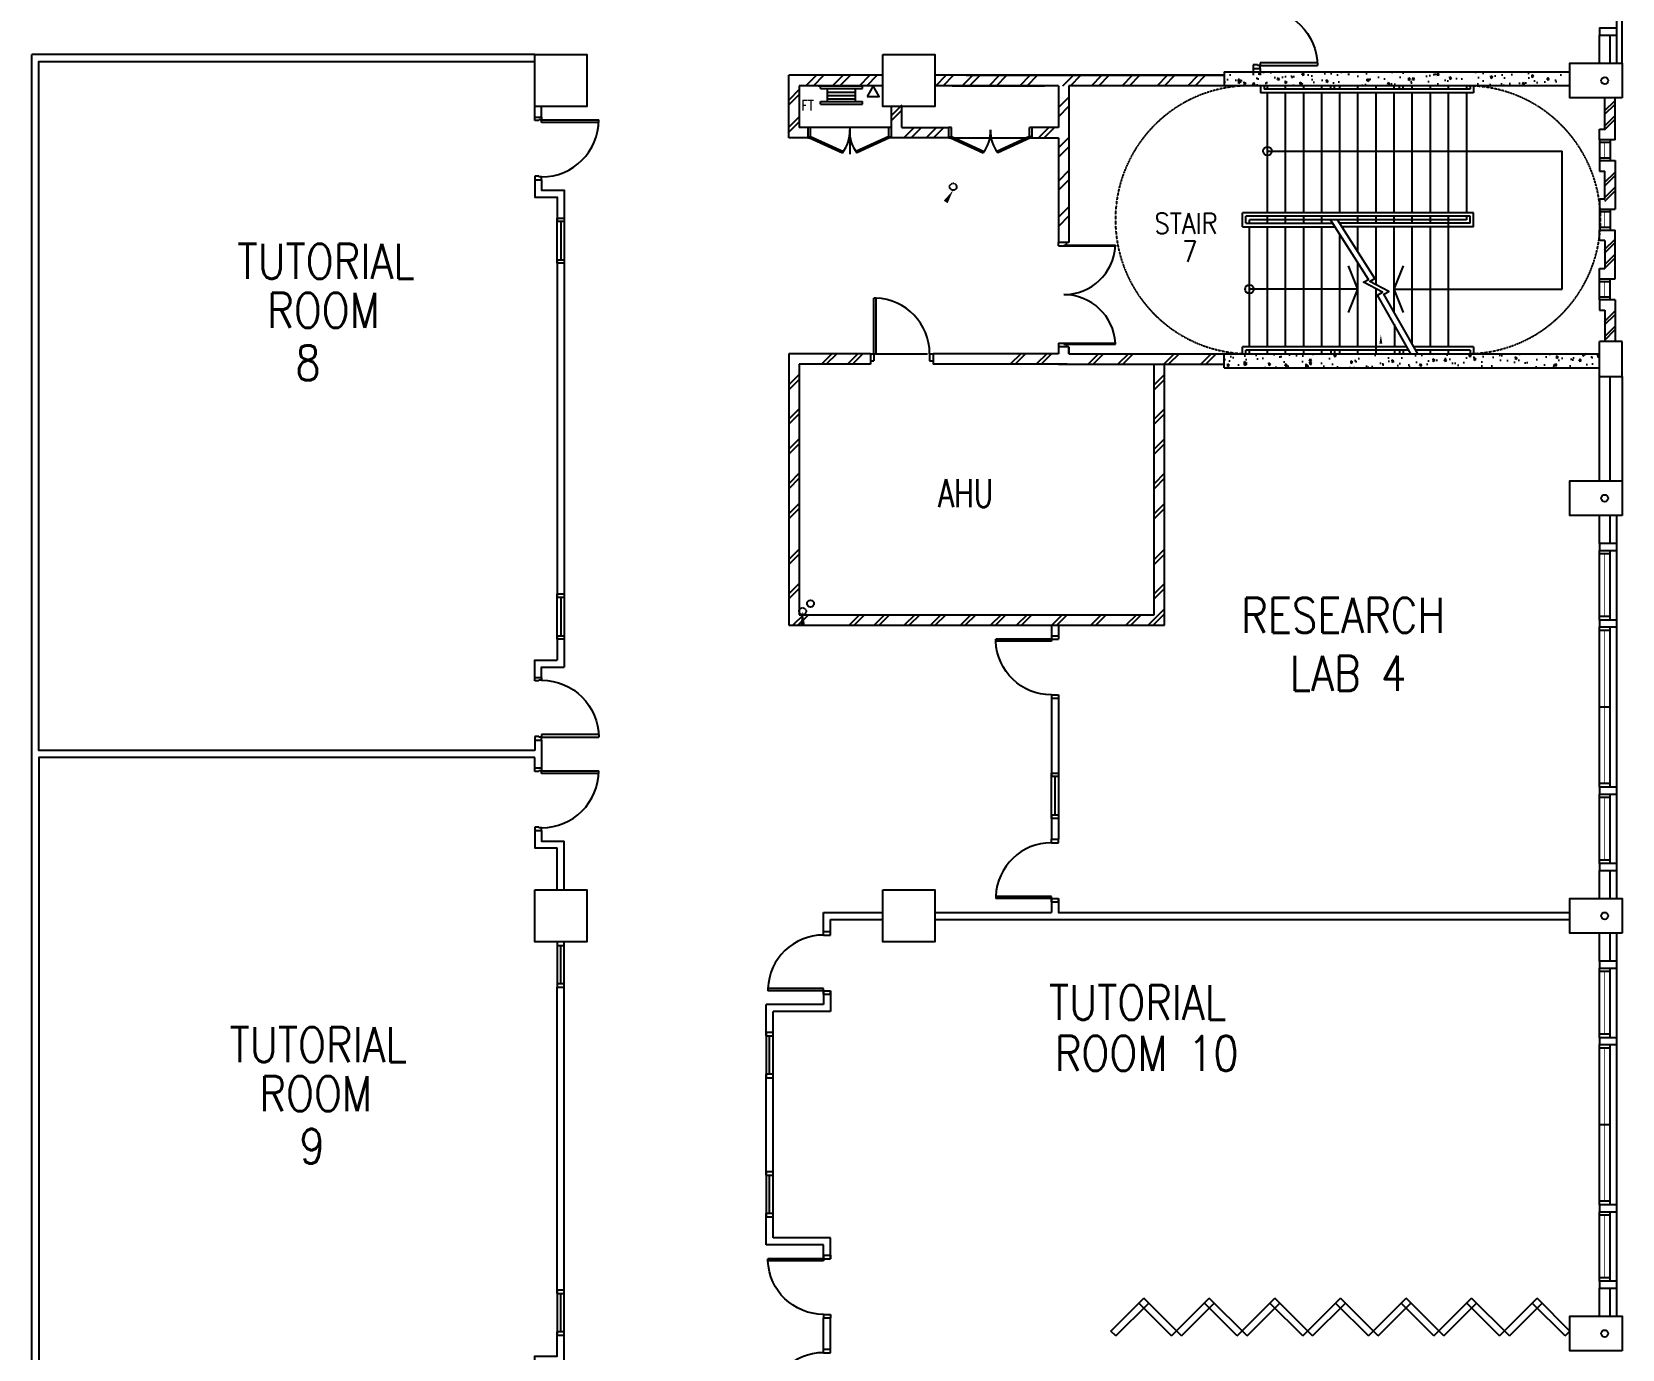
# Model space of a CAD drawing. Extents: x 1845062 to 1967303, y -845223 to -764674.
# Drawn here: x 1908315 to 1931165, y -832649 to -813724 of the extents above; entities that cross this region are included whole.
import ezdxf
from ezdxf.enums import TextEntityAlignment as Align

# ---------------------------------------------------------------- set-up
doc = ezdxf.new("R2010")
doc.units = 0
doc.header["$LTSCALE"] = 12
doc.header["$MEASUREMENT"] = 0
for name, pattern in [('DASHDOT', [1, 0.5, -0.25, 0, -0.25]), ('DIVIDE', [1.25, 0.5, -0.25, 0, -0.25, 0, -0.25]), ('HIDDEN', [0.375, 0.25, -0.125])]:
    doc.linetypes.add(name, pattern=pattern)
doc.layers.get('0').update_dxf_attribs({"linetype": 'CONTINUOUS'})
for name, color, linetype in [('-HR', 4, 'CONTINUOUS'), ('COL', 3, 'CONTINUOUS'), ('DIM', 7, 'CONTINUOUS'), ('DOOR', 5, 'CONTINUOUS'), ('DR', 7, 'CONTINUOUS'), ('H', 1, 'CONTINUOUS'), ('hatch', 7, 'CONTINUOUS'), ('LINE', 7, 'CONTINUOUS'), ('partition', 7, 'CONTINUOUS'), ('PIPE', 5, 'DIVIDE'), ('PL', 5, 'CONTINUOUS'), ('RWDP', 145, 'CONTINUOUS'), ('stair', 7, 'CONTINUOUS'), ('T50', 4, 'CONTINUOUS'), ('WALL', 2, 'CONTINUOUS'), ('wall.2', 1, 'HIDDEN'), ('WIN', 5, 'CONTINUOUS'), ('WP', 50, 'DIVIDE')]:
    doc.layers.add(name, color=color, linetype=linetype)
doc.styles.add('ROMANS', font='romans')
pattern_1 = [(95, (-138732.25, 1160.54), (275.776, 231.40354), [37.5, -412.5]), (40, (-138732.25, 1160.54), (-314.996084, 216.884075), [30, -330]), (145.4514, (-138709.27, 1179.82), (-39.219734, 448.28764), [31.870095, -350.571056]), (91.1842, (-138802.96, 1231.25), (435.8465, 318.80688), [56.25, -618.75]), (141.6356, (-138766.64, 1257.8), (-13.94951, 674.85584), [47.80514, -525.8565]), (36.1842, (-138802.96, 1231.25), (-13.95003, 674.85583), [45, -495]), (66, (-138749.93, 1248.92), (353.385786, 68.69124), [37.5, -412.5]), (11, (-138749.93, 1248.92), (-170.354297, 342.40422), [30, -330]), (116.4514, (-138720.48, 1254.65), (183.03181, 411.09531), [31.870095, -350.571056]), (82.5, (-138732.25, 1160.54), (-113.396593, 121.994909), [0, -326, 0, -335, 0, -331.25]), (52.5, (-138732.25, 1160.54), (-46.436471, 232.454725), [0, -191, 0, -318.5, 0, -126.25]), (12.5, (-138811.09, 1081.69), (196.709084, 180.760381), [0, -125, 0, -390, 0, -517.5]), (2.5, (-138846.45, 1046.34), (170.794992, 241.579903), [0, -162.5, 0, -259, 0, -367.5])]

# ---------------------------------------------------------------- blocks, each defined once
blk = doc.blocks.new('FG')
at = {"layer": 'LINE', "linetype": 'Continuous'}
for points in [[(0, 0), (50, 0), (50, 100), (0, 100)], [(600, 0), (650, 0), (650, 100), (600, 100)]]:
    blk.add_lwpolyline(points, close=True, dxfattribs=at)
at = {"layer": 'LINE', "color": 5, "linetype": 'Continuous'}
for points in [[(600, 100), (50, 100)], [(50, 0), (600, 0)]]:
    blk.add_lwpolyline(points, dxfattribs=at)
at = {"layer": 'LINE', "color": 1, "linetype": 'Continuous'}
blk.add_lwpolyline([(50, 50), (600, 50)], dxfattribs=at)
blk = doc.blocks.new('D900')
at = {"layer": 'DOOR', "color": 7}
for p, q in [((50, 100), (50, 899)), ((80, 899), (50, 899)), ((80, 100), (80, 899)), ((0, 100), (0, 0)), ((0, 100), (50, 100)), ((0, 0), (50, 0)), ((50, 100), (50, 0)), ((50, 100), (80, 100)), ((850, 100), (850, 0)), ((850, 100), (900, 100)), ((850, 0), (900, 0)), ((900, 100), (900, 0))]:
    blk.add_line(p, q, dxfattribs=at)
blk.add_arc((50, 100), 800, 0, 87.8509, dxfattribs=at)
blk = doc.blocks.new('d900-1b1')
at = {"layer": 'DR'}
for p, q in [((40, 100), (40, 920)), ((80, 919), (80, 100)), ((0, 0), (0, 100)), ((0, 100), (40, 100)), ((50, 0), (0, 0)), ((80, 100), (40, 100)), ((40, 100), (40, 60)), ((40, 60), (50, 60)), ((50, 60), (50, 0)), ((860, 60), (850, 60)), ((850, 60), (850, 0)), ((850, 0), (900, 0)), ((860, 100), (860, 60)), ((900, 100), (860, 100)), ((900, 0), (900, 100))]:
    blk.add_line(p, q, dxfattribs=at)
blk.add_arc((40, 100), 820, 0, 90, dxfattribs=at)
blk = doc.blocks.new('D1500-1')
at = {"layer": 'DR'}
for p, q in [((38, 77), (38, 821)), ((38, 821), (50, 820)), ((50, 0), (50, 820)), ((1462, 821), (1450, 820)), ((1450, 0), (1450, 820)), ((1462, 77), (1462, 821)), ((38, 115), (0, 115)), ((50, 0), (0, 0)), ((50, 77), (38, 77)), ((1450, 77), (1462, 77)), ((1462, 115), (1500, 115)), ((1450, 0), (1500, 0))]:
    blk.add_line(p, q, dxfattribs=at)
for centre, start, end in [((5, 77), 0.0238, 86.5289), ((1495, 77), 93.4711, 179.9762)]:
    blk.add_arc(centre, 745, start, end, dxfattribs=at)

msp = doc.modelspace()

# ---------------------------------------------------------------- hatches: boundary and pattern name
at = {"layer": 'hatch', "linetype": 'Continuous'}
h = msp.add_hatch(dxfattribs=at)
h.set_pattern_fill('AR-CONC', color=0, scale=50, angle=45, style=0)
h.set_pattern_definition(pattern_1)
h.paths.add_polyline_path([(1925444.7, -814299.1), (1930414.7, -814299.1), (1930414.7, -814499.1), (1925444.7, -814499.1)])
h = msp.add_hatch(dxfattribs=at)
h.set_pattern_fill('AR-CONC', color=0, scale=50, angle=45, style=0)
h.set_pattern_definition(pattern_1)
h.paths.add_polyline_path([(1925444.7, -818349.1), (1925444.7, -818549.1), (1930839.7, -818549.1), (1930839.7, -818349.1)])

# ---------------------------------------------------------------- linework, layer by layer
at = {"layer": '-HR', "color": 0}
for p, q in [((1919611.4, -814499.1), (1920248.1, -814499.1)), ((1919648.1, -814539.1), (1919648.1, -814499.1)), ((1919648.1, -814539.1), (1920248.1, -814539.1)), ((1919748.1, -814724.5), (1919748.1, -814539.1)), ((1919748.1, -814589.1), (1920148.1, -814589.1)), ((1920148.1, -814724.5), (1920148.1, -814539.1)), ((1920248.1, -814539.1), (1920248.1, -814499.1)), ((1919648.1, -814724.5), (1920248.1, -814724.5)), ((1919648.1, -814764.5), (1919648.1, -814724.5)), ((1919648.1, -814764.5), (1920248.1, -814764.5)), ((1919748.1, -814639.1), (1920148.1, -814639.1)), ((1919748.1, -814689.1), (1920148.1, -814689.1)), ((1920248.1, -814764.5), (1920248.1, -814724.5))]:
    msp.add_line(p, q, dxfattribs=at)
msp.add_lwpolyline([(1920314.6, -814654.7), (1920491, -814654.7), (1920402.8, -814501.9)], close=True, dxfattribs=at)
at = {"color": 0}
for p, q in [((1931089.7, -814174.1), (1931089.7, -808674.1)), ((1931089.7, -826174.1), (1931089.7, -820674.1)), ((1931089.7, -832174.1), (1931089.7, -826674.1))]:
    msp.add_line(p, q, dxfattribs=at)
at = {"color": 0, "linetype": 'Continuous'}
for p, q in [((1922964.7, -826174.1), (1922964.7, -826374.1)), ((1923064.7, -826174.1), (1923064.7, -826374.1)), ((1919689.7, -827499.1), (1919689.7, -827699.1)), ((1919789.7, -827499.1), (1919789.7, -827799.1)), ((1919689.7, -827699.1), (1918864.7, -827699.1)), ((1919789.7, -827799.1), (1918964.7, -827799.1)), ((1919789.7, -827699.1), (1919789.7, -827799.1)), ((1919789.7, -831049.1), (1918964.7, -831049.1)), ((1919789.7, -831149.1), (1919789.7, -831049.1)), ((1919789.7, -831349.1), (1919789.7, -831049.1)), ((1919689.7, -831149.1), (1918864.7, -831149.1)), ((1919689.7, -831349.1), (1919689.7, -831149.1))]:
    msp.add_line(p, q, dxfattribs=at)
at = {"layer": 'COL', "color": 0}
for p, q in [((1925444.7, -814299.1), (1930414.7, -814299.1)), ((1925444.7, -814299.1), (1925444.7, -814499.1)), ((1930414.7, -814499.1), (1925444.7, -814499.1)), ((1930839.7, -818674.1), (1930839.7, -818174.1)), ((1931164.7, -818174.1), (1930839.7, -818174.1)), ((1931164.7, -818674.1), (1931164.7, -818174.1)), ((1925444.7, -818349.1), (1930839.7, -818349.1)), ((1925444.7, -818549.1), (1925444.7, -818349.1)), ((1925444.7, -818549.1), (1930839.7, -818549.1)), ((1930839.7, -818674.1), (1931164.7, -818674.1))]:
    msp.add_line(p, q, dxfattribs=at)
for points in [[(1915539.7, -814049.1), (1916289.7, -814049.1), (1916289.7, -814799.1), (1915539.7, -814799.1)], [(1920539.7, -814049.1), (1921289.7, -814049.1), (1921289.7, -814799.1), (1920539.7, -814799.1)], [(1931164.7, -814674.1), (1930414.7, -814674.1), (1930414.7, -814174.1), (1931164.7, -814174.1)], [(1931164.7, -820674.1), (1930414.7, -820674.1), (1930414.7, -820174.1), (1931164.7, -820174.1)], [(1915539.7, -826049.1), (1916289.7, -826049.1), (1916289.7, -826799.1), (1915539.7, -826799.1)], [(1920539.7, -826049.1), (1921289.7, -826049.1), (1921289.7, -826799.1), (1920539.7, -826799.1)], [(1931164.7, -826674.1), (1930414.7, -826674.1), (1930414.7, -826174.1), (1931164.7, -826174.1)], [(1931164.7, -832674.1), (1930414.7, -832674.1), (1930414.7, -832174.1), (1931164.7, -832174.1)]]:
    msp.add_lwpolyline(points, close=True, dxfattribs=at)
at = {"layer": 'DOOR', "color": 0}
for p, q in [((1919464.7, -815249.1), (1919489.7, -815249.1)), ((1919489.7, -815249.1), (1919489.7, -815224.1)), ((1919489.7, -815224.1), (1919502.7, -815224.1)), ((1919503.5, -815228.3), (1919489.7, -815249.1)), ((1919489.7, -815249.1), (1919960.7, -815462.4)), ((1919502.7, -815224.1), (1919502.7, -815099.1)), ((1919503.5, -815228.3), (1919975.6, -815442.3)), ((1920625.8, -815228.3), (1920153.8, -815442.3)), ((1920639.7, -815249.1), (1920168.7, -815462.4)), ((1920625.8, -815228.3), (1920639.7, -815249.1)), ((1920626.7, -815224.1), (1920626.7, -815099.1)), ((1920664.7, -815099.1), (1920626.7, -815099.1)), ((1920639.7, -815224.1), (1920626.7, -815224.1)), ((1920639.7, -815249.1), (1920639.7, -815224.1)), ((1920664.7, -815249.1), (1920639.7, -815249.1)), ((1921488.6, -815249.1), (1921513.6, -815249.1)), ((1921526.6, -815099.1), (1921490.8, -815099.1)), ((1921513.6, -815249.1), (1921513.6, -815224.1)), ((1921513.6, -815224.1), (1921526.6, -815224.1)), ((1921527.4, -815228.3), (1921513.6, -815249.1)), ((1921513.6, -815249.1), (1921984.6, -815462.4)), ((1921526.6, -815224.1), (1921526.6, -815099.1)), ((1921527.4, -815228.3), (1921999.5, -815442.3)), ((1922649.7, -815228.3), (1922177.7, -815442.3)), ((1922663.6, -815249.1), (1922192.6, -815462.4)), ((1922649.7, -815228.3), (1922663.6, -815249.1)), ((1922650.6, -815224.1), (1922650.6, -815099.1)), ((1922688.6, -815099.1), (1922650.6, -815099.1)), ((1922663.6, -815224.1), (1922650.6, -815224.1)), ((1922663.6, -815249.1), (1922663.6, -815224.1)), ((1922688.6, -815249.1), (1922663.6, -815249.1))]:
    msp.add_line(p, q, dxfattribs=at)
for centre, start, end in [((1919567.3, -815155.4), 322.03455, 2.4491), ((1920562.1, -815155.4), 177.5509, 217.96545), ((1921591.2, -815155.4), 322.03455, 2.4491), ((1922586, -815155.4), 177.5509, 217.96545)]:
    msp.add_arc(centre, 499, start, end, dxfattribs=at)
at = {"layer": 'DR', "color": 0}
for p, q in [((1920065.8, -815099.1), (1920065.8, -815483.5)), ((1922964.7, -822249.1), (1922964.7, -822399.1)), ((1922964.7, -823299.1), (1922964.7, -824424.1)), ((1923064.7, -823299.1), (1923064.7, -824424.1)), ((1922964.7, -824974.1), (1922964.7, -825324.1)), ((1923064.7, -824974.1), (1923064.7, -825324.1)), ((1922964.7, -826224.1), (1922964.7, -826374.1)), ((1923064.7, -826224.1), (1923064.7, -826374.1))]:
    msp.add_line(p, q, dxfattribs=at)
at = {"layer": 'H', "color": 0}
for p, q in [((1919339.7, -814554.2), (1919189.7, -814704.2)), ((1919339.7, -814624.9), (1919189.7, -814774.9)), ((1920814.7, -814778.5), (1920664.7, -814928.5)), ((1930912.5, -814859.9), (1931062.5, -814709.9)), ((1930912.5, -814911.6), (1931062.5, -814761.6)), ((1919339.7, -814944.4), (1919189.7, -815094.4)), ((1919339.7, -815015.1), (1919189.7, -815165.1)), ((1920814.7, -814849.2), (1920664.7, -814999.2)), ((1930914.7, -815076.6), (1931064.7, -814926.6)), ((1930914.7, -815128.3), (1931064.7, -814978.3)), ((1930912.5, -815888.5), (1931062.5, -815738.5)), ((1930912.5, -815940.2), (1931062.5, -815790.2)), ((1930914.7, -816105.3), (1931064.7, -815955.3)), ((1930914.7, -816156.9), (1931064.7, -816006.9)), ((1930912.5, -816851), (1931062.5, -816701)), ((1930912.5, -816902.7), (1931062.5, -816752.7)), ((1930914.7, -817067.8), (1931064.7, -816917.8)), ((1930914.7, -817119.4), (1931064.7, -816969.4)), ((1930912.5, -817884.2), (1931062.5, -817734.2)), ((1930912.5, -817935.9), (1931062.5, -817785.9)), ((1930914.7, -818100.9), (1931064.7, -817950.9)), ((1930914.7, -818152.6), (1931064.7, -818002.6)), ((1919809.3, -818349.1), (1919659.3, -818499.1)), ((1919880, -818349.1), (1919730, -818499.1)), ((1920183, -818349.1), (1920033, -818499.1)), ((1920253.7, -818349.1), (1920103.7, -818499.1)), ((1922522.7, -818349.1), (1922372.7, -818499.1)), ((1922593.4, -818349.1), (1922443.4, -818499.1)), ((1922896.4, -818349.1), (1922746.4, -818499.1)), ((1922967.1, -818349.1), (1922817.1, -818499.1)), ((1923641.1, -818349.1), (1923491.1, -818499.1)), ((1923711.8, -818349.1), (1923561.8, -818499.1)), ((1924070.1, -818349.1), (1923920.1, -818499.1)), ((1924140.8, -818349.1), (1923990.8, -818499.1)), ((1924727.1, -818349.1), (1924577.1, -818499.1)), ((1924797.8, -818349.1), (1924647.8, -818499.1)), ((1925259.8, -818349.1), (1925109.8, -818499.1)), ((1925330.5, -818349.1), (1925180.5, -818499.1)), ((1919401, -822099.1), (1919251, -822249.1)), ((1919471.7, -822099.1), (1919321.7, -822249.1)), ((1920208.8, -822099.1), (1920058.8, -822249.1)), ((1920279.6, -822099.1), (1920129.6, -822249.1)), ((1920566.5, -822099.1), (1920416.5, -822249.1)), ((1920637.2, -822099.1), (1920487.2, -822249.1)), ((1921000.7, -822099.1), (1920850.7, -822249.1)), ((1921071.4, -822099.1), (1920921.4, -822249.1)), ((1921374.4, -822099.1), (1921224.4, -822249.1)), ((1921445.1, -822099.1), (1921295.1, -822249.1)), ((1921805.7, -822099.1), (1921655.7, -822249.1)), ((1921876.4, -822099.1), (1921726.4, -822249.1)), ((1922239.8, -822099.1), (1922089.8, -822249.1)), ((1922310.6, -822099.1), (1922160.6, -822249.1)), ((1922613.5, -822099.1), (1922463.5, -822249.1)), ((1922684.2, -822099.1), (1922534.2, -822249.1)), ((1923119, -822099.1), (1922969, -822249.1)), ((1923189.7, -822099.1), (1923039.7, -822249.1)), ((1923679.2, -822099.1), (1923529.2, -822249.1)), ((1923750, -822099.1), (1923600, -822249.1)), ((1924184.7, -822099.1), (1924034.7, -822249.1)), ((1924255.4, -822099.1), (1924105.4, -822249.1))]:
    msp.add_line(p, q, dxfattribs=at)
at = {"layer": 'hatch', "color": 0}
for p, q in [((1919437.9, -814499.1), (1919587.9, -814349.1)), ((1919544, -814499.1), (1919694, -814349.1)), ((1919819.8, -814499.1), (1919969.8, -814349.1)), ((1919925.9, -814499.1), (1920075.9, -814349.1)), ((1920205, -814499.1), (1920355, -814349.1)), ((1920311.1, -814499.1), (1920461.1, -814349.1)), ((1921301.3, -814499.1), (1921451.3, -814349.1)), ((1921407.3, -814499.1), (1921557.3, -814349.1)), ((1921683.1, -814499.1), (1921833.1, -814349.1)), ((1921789.2, -814499.1), (1921939.2, -814349.1)), ((1922068.4, -814499.1), (1922218.4, -814349.1)), ((1922174.5, -814499.1), (1922324.5, -814349.1)), ((1922508.2, -814499.1), (1922658.2, -814349.1)), ((1922614.3, -814499.1), (1922764.3, -814349.1)), ((1923129.8, -814499.1), (1923279.8, -814349.1)), ((1923235.9, -814499.1), (1923385.9, -814349.1)), ((1923540.1, -814499.1), (1923690.1, -814349.1)), ((1923646.1, -814499.1), (1923796.1, -814349.1)), ((1923979.9, -814499.1), (1924129.9, -814349.1)), ((1924085.9, -814499.1), (1924235.9, -814349.1)), ((1924482.2, -814499.1), (1924632.2, -814349.1)), ((1924588.2, -814499.1), (1924738.2, -814349.1)), ((1924922, -814499.1), (1925072, -814349.1)), ((1925028.1, -814499.1), (1925178.1, -814349.1)), ((1923214.7, -814660.9), (1923064.7, -814810.9)), ((1923214.7, -814793.3), (1923064.7, -814943.3)), ((1920664.7, -815099.1), (1919466.9, -815099.1)), ((1920842.7, -815249.1), (1920992.7, -815099.1)), ((1920948.7, -815249.1), (1921098.7, -815099.1)), ((1921162.2, -815249.1), (1921312.2, -815099.1)), ((1921268.2, -815249.1), (1921418.2, -815099.1)), ((1922778.6, -815249.1), (1922928.6, -815099.1)), ((1922859.6, -815249.1), (1923009.6, -815099.1)), ((1923214.7, -815242.3), (1923064.7, -815392.3)), ((1923214.7, -815374.7), (1923064.7, -815524.7)), ((1923214.7, -815718.6), (1923064.7, -815868.6)), ((1923214.7, -815851), (1923064.7, -816001)), ((1923214.7, -816237), (1923064.7, -816387)), ((1923214.7, -816369.4), (1923064.7, -816519.4)), ((1919339.7, -818645.3), (1919189.7, -818795.3)), ((1924589.7, -818645.3), (1924439.7, -818795.3)), ((1919339.7, -818716.9), (1919189.7, -818866.9)), ((1924589.7, -818716.9), (1924439.7, -818866.9)), ((1919339.7, -819138.4), (1919189.7, -819288.4)), ((1924589.7, -819138.4), (1924439.7, -819288.4)), ((1919339.7, -819210.1), (1919189.7, -819360.1)), ((1924589.7, -819210.1), (1924439.7, -819360.1)), ((1919339.7, -819571.3), (1919189.7, -819721.3)), ((1924589.7, -819571.3), (1924439.7, -819721.3)), ((1919339.7, -819643), (1919189.7, -819793)), ((1924589.7, -819643), (1924439.7, -819793)), ((1919339.7, -820065.7), (1919189.7, -820215.7)), ((1924589.7, -820065.7), (1924439.7, -820215.7)), ((1919339.7, -820137.3), (1919189.7, -820287.3)), ((1924589.7, -820137.3), (1924439.7, -820287.3)), ((1919339.7, -820498.6), (1919189.7, -820648.6)), ((1924589.7, -820498.6), (1924439.7, -820648.6)), ((1919339.7, -820570.3), (1919189.7, -820720.3)), ((1924589.7, -820570.3), (1924439.7, -820720.3)), ((1919339.7, -821154.9), (1919189.7, -821304.9)), ((1919339.7, -821226.5), (1919189.7, -821376.5)), ((1924589.7, -821154.9), (1924439.7, -821304.9)), ((1924589.7, -821226.5), (1924439.7, -821376.5)), ((1919339.7, -821649.3), (1919189.7, -821799.3)), ((1924589.7, -821649.3), (1924439.7, -821799.3)), ((1919339.7, -821720.9), (1919189.7, -821870.9)), ((1924589.7, -821720.9), (1924439.7, -821870.9)), ((1924589.7, -822011.8), (1924352.4, -822249.1)), ((1924589.7, -822083.5), (1924424, -822249.1))]:
    msp.add_line(p, q, dxfattribs=at)
msp.add_solid([(1920045, -815224.1), (1920086.6, -815224.1), (1920065.8, -815099.1)], dxfattribs=at)
at = {"layer": 'LINE', "color": 0, "linetype": 'Continuous'}
for p, q in [((1931164.7, -814174.1), (1931164.7, -790674.1)), ((1920364.7, -818349.1), (1919189.7, -818349.1)), ((1919189.7, -818349.1), (1919189.7, -822249.1)), ((1920364.7, -818349.1), (1920364.7, -818499.1)), ((1921264.7, -818349.1), (1921264.7, -818499.1)), ((1920364.7, -818499.1), (1919339.7, -818499.1)), ((1919339.7, -818499.1), (1919339.7, -822099.1)), ((1924439.7, -822099.1), (1924439.7, -818499.1)), ((1924589.7, -822249.1), (1924589.7, -818499.1)), ((1931164.7, -818674.1), (1931164.7, -820174.1)), ((1919339.7, -822099.1), (1924439.7, -822099.1)), ((1919189.7, -822249.1), (1924589.7, -822249.1))]:
    msp.add_line(p, q, dxfattribs=at)
at = {"layer": 'LINE', "color": 0, "linetype": 'Continuous', "elevation": 0}
for points in [[(1921490.8, -815249.1), (1922688.6, -815249.1)], [(1923064.7, -818349.1), (1921264.7, -818349.1)]]:
    msp.add_lwpolyline(points, dxfattribs=at)
at = {"layer": 'LINE', "color": 0, "linetype": 'Continuous'}
for points in [[(1920444.7, -818349.1), (1921184.7, -818349.1)], [(1923189.7, -818499.1), (1921264.7, -818499.1)]]:
    msp.add_lwpolyline(points, dxfattribs=at)
at = {"layer": 'partition', "color": 0}
for p, q in [((1919689.7, -826374.1), (1920539.7, -826374.1)), ((1919789.7, -826474.1), (1920539.7, -826474.1)), ((1921289.7, -826374.1), (1922964.7, -826374.1)), ((1921289.7, -826474.1), (1930414.7, -826474.1)), ((1918864.7, -828149.1), (1918864.7, -827699.1)), ((1918964.7, -828149.1), (1918964.7, -827799.1)), ((1918864.7, -830149.1), (1918864.7, -828699.1)), ((1918964.7, -830149.1), (1918964.7, -828699.1)), ((1918864.7, -831149.1), (1918864.7, -830699.1)), ((1918964.7, -831049.1), (1918964.7, -830699.1))]:
    msp.add_line(p, q, dxfattribs=at)
at = {"layer": 'partition', "color": 0, "linetype": 'Continuous'}
for points in [[(1915539.7, -814049.1), (1908314.7, -814049.1)], [(1915639.7, -833899.1), (1915639.7, -834149.1), (1908314.7, -834149.1), (1908314.7, -814049.1)], [(1915539.7, -824049.1), (1908414.7, -824049.1), (1908414.7, -814149.1), (1915539.7, -814149.1)], [(1915539.7, -814949.1), (1915539.7, -814799.1)], [(1915639.7, -814949.1), (1915639.7, -814799.1)], [(1915539.7, -815849.1), (1915539.7, -816099.1), (1915864.7, -816099.1), (1915864.7, -816449.1)], [(1915639.7, -815849.1), (1915639.7, -815999.1), (1915964.7, -815999.1), (1915964.7, -816449.1)], [(1915864.7, -816999.1), (1915864.7, -821849.1)], [(1915964.7, -816999.1), (1915964.7, -821849.1)], [(1923064.7, -822249.1), (1923064.7, -822399.1)], [(1915864.7, -822399.1), (1915864.7, -822749.1)], [(1915964.7, -822399.1), (1915964.7, -822849.1)], [(1915539.7, -822999.1), (1915539.7, -822749.1), (1915864.7, -822749.1)], [(1915639.7, -822999.1), (1915639.7, -822849.1), (1915964.7, -822849.1)], [(1923064.7, -823299.1), (1923064.7, -824424.1)], [(1915539.7, -823899.1), (1915539.7, -824049.1)], [(1915639.7, -823899.1), (1915639.7, -824299.1)], [(1915539.7, -824149.1), (1908414.7, -824149.1)], [(1915539.7, -824149.1), (1908414.7, -824149.1), (1908414.7, -834049.1), (1915539.7, -834049.1)], [(1915539.7, -824299.1), (1915539.7, -824149.1)], [(1923064.7, -824974.1), (1923064.7, -825324.1)], [(1915539.7, -825199.1), (1915539.7, -825449.1), (1915864.7, -825449.1)], [(1915639.7, -825199.1), (1915639.7, -825349.1), (1915964.7, -825349.1)], [(1915864.7, -826049.1), (1915864.7, -825449.1)], [(1915964.7, -826049.1), (1915964.7, -825349.1)], [(1923064.7, -826224.1), (1923064.7, -826374.1), (1930414.7, -826374.1)], [(1915864.7, -831849.1), (1915864.7, -827449.1)], [(1915964.7, -831849.1), (1915964.7, -827449.1)], [(1915539.7, -832999.1), (1915539.7, -832749.1), (1915864.7, -832749.1), (1915864.7, -832399.1)], [(1915639.7, -832999.1), (1915639.7, -832849.1), (1915964.7, -832849.1), (1915964.7, -832399.1)]]:
    msp.add_lwpolyline(points, dxfattribs=at)
at = {"layer": 'partition', "color": 0}
for points in [[(1925864.7, -814249.1), (1925864.7, -814349.1)], [(1925964.7, -814249.1), (1925964.7, -814349.1)]]:
    msp.add_lwpolyline(points, dxfattribs=at)
at = {"layer": 'PIPE', "color": 0, "linetype": 'Continuous'}
msp.add_circle((1919502.7, -821938.8), 50, dxfattribs=at)
at = {"layer": 'PL', "color": 0}
for p, q in [((1930839.7, -815274.1), (1930839.7, -815574.1)), ((1930989.7, -815274.1), (1930989.7, -815574.1)), ((1930989.7, -815312.1), (1930839.7, -815312.1)), ((1930839.7, -816274.1), (1930839.7, -816574.1)), ((1930989.7, -816312.1), (1930839.7, -816312.1)), ((1930989.7, -816274.1), (1930989.7, -816574.1)), ((1930989.7, -816536.1), (1930839.7, -816536.1)), ((1930838.3, -817574.1), (1930838.3, -817274.1)), ((1930989.7, -817574.1), (1930989.7, -817274.1)), ((1930989.7, -817536.1), (1930839.7, -817536.1))]:
    msp.add_line(p, q, dxfattribs=at)
at = {"layer": 'RWDP', "color": 0, "linetype": 'Continuous'}
for centre in [(1930914.7, -814425), (1930914.7, -820424.1), (1930914.7, -826424.1), (1930914.7, -832424.1)]:
    msp.add_circle(centre, 50, dxfattribs=at)
at = {"layer": 'stair', "color": 0}
for p, q in [((1925968.4, -814499.1), (1925968.4, -814599.1)), ((1929028.4, -814599.1), (1925968.4, -814599.1)), ((1926018.4, -814499.1), (1926018.4, -814549.1)), ((1928978.4, -814549.1), (1926018.4, -814549.1)), ((1926068.4, -814549.1), (1926068.4, -814499.1)), ((1926068.4, -816324.1), (1926068.4, -814599.1)), ((1926328.4, -814549.1), (1926328.4, -814499.1)), ((1926328.4, -816324.1), (1926328.4, -814599.1)), ((1926588.4, -814549.1), (1926588.4, -814499.1)), ((1926588.4, -816324.1), (1926588.4, -814599.1)), ((1926848.4, -814549.1), (1926848.4, -814499.1)), ((1926848.4, -816324.1), (1926848.4, -814599.1)), ((1926980, -814549.1), (1926980, -814499.1)), ((1927030, -814549.1), (1927030, -814499.1)), ((1927108.4, -814549.1), (1927108.4, -814499.1)), ((1927108.4, -816324.1), (1927108.4, -814599.1)), ((1927368.4, -814549.1), (1927368.4, -814499.1)), ((1927368.4, -816324.1), (1927368.4, -814599.1)), ((1927628.4, -814549.1), (1927628.4, -814499.1)), ((1927628.4, -816324.1), (1927628.4, -814599.1)), ((1927888.4, -814549.1), (1927888.4, -814499.1)), ((1927888.4, -816324.1), (1927888.4, -814599.1)), ((1927966.7, -814549.1), (1927966.7, -814499.1)), ((1928016.7, -814549.1), (1928016.7, -814499.1)), ((1928148.4, -814549.1), (1928148.4, -814499.1)), ((1928148.4, -816324.1), (1928148.4, -814599.1)), ((1928408.4, -814549.1), (1928408.4, -814499.1)), ((1928408.4, -816324.1), (1928408.4, -814599.1)), ((1928668.4, -814549.1), (1928668.4, -814499.1)), ((1928668.4, -816324.1), (1928668.4, -814599.1)), ((1928928.4, -814499.1), (1928928.4, -814549.1)), ((1928928.4, -814599.1), (1928928.4, -816324.1)), ((1928978.4, -814499.1), (1928978.4, -814549.1)), ((1929028.4, -814499.1), (1929028.4, -814599.1)), ((1926068.4, -815436.6), (1930300.9, -815436.6)), ((1930300.9, -817420.7), (1930300.9, -815436.6)), ((1929028.4, -816324.1), (1925708.4, -816324.1)), ((1925708.4, -816524.1), (1925708.4, -816324.1)), ((1928978.4, -816374.1), (1925758.4, -816374.1)), ((1925758.4, -816474.1), (1925758.4, -816374.1)), ((1926103.3, -816424.1), (1925808.4, -816424.1)), ((1925808.4, -816474.1), (1925808.4, -816424.1)), ((1926068.4, -816424.1), (1926068.4, -816374.1)), ((1928928.4, -816424.1), (1926068.4, -816424.1)), ((1926068.4, -816474.1), (1926068.4, -816424.1)), ((1926328.4, -816424.1), (1926328.4, -816374.1)), ((1926328.4, -816474.1), (1926328.4, -816424.1)), ((1926588.4, -816424.1), (1926588.4, -816374.1)), ((1926588.4, -816424.1), (1926588.4, -816374.1)), ((1926588.4, -816474.1), (1926588.4, -816424.1)), ((1926848.4, -816424.1), (1926848.4, -816374.1)), ((1926848.4, -816424.1), (1926848.4, -816374.1)), ((1926848.4, -816474.1), (1926848.4, -816424.1)), ((1928928.4, -816424.1), (1927129, -816424.1)), ((1927368.4, -816424.1), (1927368.4, -816374.1)), ((1927368.4, -816474.1), (1927368.4, -816424.1)), ((1927368.4, -816474.1), (1927368.4, -816428.5)), ((1927628.4, -816424.1), (1927628.4, -816374.1)), ((1927628.4, -816474.1), (1927628.4, -816424.1)), ((1927628.4, -816474.1), (1927628.4, -816424.1)), ((1927888.4, -816424.1), (1927888.4, -816374.1)), ((1927888.4, -816474.1), (1927888.4, -816424.1)), ((1927888.4, -816474.1), (1927888.4, -816424.1)), ((1928148.4, -816424.1), (1928148.4, -816374.1)), ((1928148.4, -816474.1), (1928148.4, -816424.1)), ((1928148.4, -816474.1), (1928148.4, -816424.1)), ((1928408.4, -816424.1), (1928408.4, -816374.1)), ((1928408.4, -816474.1), (1928408.4, -816424.1)), ((1928408.4, -816474.1), (1928408.4, -816424.1)), ((1928668.4, -816424.1), (1928668.4, -816374.1)), ((1928668.4, -818249.1), (1928668.4, -816374.1)), ((1928668.4, -816474.1), (1928668.4, -816424.1)), ((1928668.4, -816474.1), (1928668.4, -816424.1)), ((1928928.4, -816374.1), (1928928.4, -816424.1)), ((1928978.4, -816474.1), (1928978.4, -816374.1)), ((1929028.4, -816524.1), (1929028.4, -816324.1)), ((1925708.4, -816524.1), (1927035.4, -816524.1)), ((1925758.4, -816474.1), (1927003.5, -816474.1)), ((1925808.4, -818249.1), (1925808.4, -816524.1)), ((1926068.4, -818249.1), (1926068.4, -816524.1)), ((1926328.4, -818249.1), (1926328.4, -816524.1)), ((1926588.4, -818249.1), (1926588.4, -816524.1)), ((1926848.4, -818249.1), (1926848.4, -816524.1)), ((1928978.4, -816474.1), (1927104.1, -816474.1)), ((1927108.4, -818249.1), (1927108.4, -816626.8)), ((1929028.4, -816524.1), (1927136, -816524.1)), ((1927368.4, -816887.7), (1927368.4, -816524.1)), ((1927628.4, -817356), (1927628.4, -816524.1)), ((1927888.4, -817752.5), (1927888.4, -816524.1)), ((1928148.4, -818207.4), (1928148.4, -816524.1)), ((1928408.4, -818249.1), (1928408.4, -816524.1)), ((1927368.4, -818249.1), (1927368.4, -817046)), ((1927368.4, -817420.7), (1925808.4, -817420.7)), ((1927628.4, -818349.1), (1927628.4, -817418)), ((1927888.4, -817420.7), (1930300.9, -817420.7)), ((1927895.9, -818249.1), (1927895.9, -817928.4)), ((1925708.4, -818349.1), (1925708.4, -818249.1)), ((1928071.7, -818249.1), (1925708.4, -818249.1)), ((1929028.4, -818249.1), (1928172.2, -818249.1)), ((1929028.4, -818249.1), (1929028.4, -818349.1)), ((1925758.4, -818349.1), (1925758.4, -818299.1)), ((1928100.3, -818299.1), (1925758.4, -818299.1)), ((1925808.4, -818349.1), (1925808.4, -818299.1)), ((1926068.4, -818349.1), (1926068.4, -818299.1)), ((1926328.4, -818349.1), (1926328.4, -818299.1)), ((1926588.4, -818349.1), (1926588.4, -818299.1)), ((1926848.4, -818349.1), (1926848.4, -818299.1)), ((1926980, -818299.1), (1926980, -818349.1)), ((1927030, -818299.1), (1927030, -818349.1)), ((1927108.4, -818349.1), (1927108.4, -818299.1)), ((1927368.4, -818349.1), (1927368.4, -818299.1)), ((1927895.9, -818349.1), (1927895.9, -818299.1)), ((1927966.7, -818299.1), (1927966.7, -818349.1)), ((1928016.7, -818299.1), (1928016.7, -818349.1)), ((1928978.4, -818299.1), (1928200.8, -818299.1)), ((1928408.4, -818349.1), (1928408.4, -818299.1)), ((1928668.4, -818349.1), (1928668.4, -818299.1)), ((1928978.4, -818299.1), (1928978.4, -818349.1)), ((1919689.7, -826649.1), (1919689.7, -826374.1)), ((1919789.7, -826649.1), (1919789.7, -826474.1)), ((1919689.7, -832649.1), (1919689.7, -832199.1)), ((1919789.7, -832649.1), (1919789.7, -832199.1))]:
    msp.add_line(p, q, dxfattribs=at)
for points in [[(1928128.8, -818349.1), (1927647.6, -817507.2), (1927719.8, -817465.9), (1927446.4, -817322.8), (1927518.6, -817281.5), (1926971.6, -816424.1)], [(1928229.4, -818349.1), (1927740.5, -817493.8), (1927812.7, -817452.5), (1927539.2, -817309.4), (1927611.5, -817268.1), (1927072.1, -816424.1)]]:
    msp.add_lwpolyline(points, dxfattribs=at)
at = {"layer": 'stair', "color": 0, "linetype": 'Continuous'}
for points in [[(1927233.6, -817757.7), (1927368.4, -817420.7), (1927233.6, -817083.6)], [(1928023.1, -817757.7), (1927888.4, -817420.7), (1928023.1, -817083.6)]]:
    msp.add_lwpolyline(points, dxfattribs=at)
for centre in [(1926068.4, -815436.6), (1925808.4, -817420.7)]:
    msp.add_circle(centre, 62.5, dxfattribs=at)
at = {"layer": 'stair', "color": 0, "linetype": 'HIDDEN'}
for centre, start, end in [((1925808.4, -816424.1), 90, 270), ((1928928.4, -816424.1), 270, 90)]:
    msp.add_arc(centre, 1925, start, end, dxfattribs=at)
at = {"layer": 'WALL', "color": 0}
for p, q in [((1930839.7, -814174.1), (1930839.7, -813774.1)), ((1930989.7, -814174.1), (1930989.7, -813774.1)), ((1920539.7, -814349.1), (1919189.7, -814349.1)), ((1919189.7, -815249.1), (1919189.7, -814349.1)), ((1925444.7, -814349.1), (1921289.7, -814349.1)), ((1921739.7, -814349.1), (1925444.7, -814349.1)), ((1919339.7, -814499.1), (1919339.7, -815099.1)), ((1920539.7, -814499.1), (1919339.7, -814499.1)), ((1923064.7, -814499.1), (1921289.7, -814499.1)), ((1921539.7, -814499.1), (1922864.7, -814499.1)), ((1923064.7, -814499.1), (1923064.7, -815099.1)), ((1925444.7, -814499.1), (1923214.7, -814499.1)), ((1923214.7, -814499.1), (1923214.7, -816749.1)), ((1919339.7, -814674.1), (1919339.7, -815099.1)), ((1920664.7, -815249.1), (1920664.7, -814799.1)), ((1920814.7, -815099.1), (1920814.7, -814799.1)), ((1931064.7, -815274.1), (1931064.7, -814674.1)), ((1919466.9, -815249.1), (1919189.7, -815249.1)), ((1919466.9, -815099.1), (1919339.7, -815099.1)), ((1919466.9, -815249.1), (1919466.9, -815099.1)), ((1921490.8, -815249.1), (1920664.7, -815249.1)), ((1920814.7, -815099.1), (1921490.8, -815099.1)), ((1921490.8, -815249.1), (1921490.8, -815099.1)), ((1923064.7, -815099.1), (1922688.6, -815099.1)), ((1922688.6, -815249.1), (1922688.6, -815099.1)), ((1922688.6, -815249.1), (1923064.7, -815249.1)), ((1922924.7, -815249.1), (1923064.7, -815249.1)), ((1923064.7, -815249.1), (1923064.7, -816749.1)), ((1930839.7, -815124.1), (1930914.7, -815124.1)), ((1930839.7, -815274.1), (1930839.7, -815124.1)), ((1931064.7, -815274.1), (1930839.7, -815274.1)), ((1930839.7, -815574.1), (1930839.7, -815724.1)), ((1930839.7, -815574.1), (1931064.7, -815574.1)), ((1930839.7, -815724.1), (1930914.7, -815724.1)), ((1930914.7, -816124.1), (1930914.7, -815724.1)), ((1931064.7, -815574.1), (1931064.7, -816274.1)), ((1930839.7, -816124.1), (1930914.7, -816124.1)), ((1931064.7, -817274.1), (1931064.7, -816574.1)), ((1923214.7, -816749.1), (1923064.7, -816749.1)), ((1930914.7, -816724.1), (1930839.7, -816724.1)), ((1930914.7, -816724.1), (1930914.7, -817124.1)), ((1930839.7, -817274.1), (1930839.7, -817124.1)), ((1930839.7, -817124.1), (1930914.7, -817124.1)), ((1930839.7, -817274.1), (1931064.7, -817274.1)), ((1931064.7, -817574.1), (1930839.7, -817574.1)), ((1930839.7, -817574.1), (1930839.7, -817724.1)), ((1930839.7, -817724.1), (1930914.7, -817724.1)), ((1930914.7, -817724.1), (1930914.7, -818174.1)), ((1931064.7, -817574.1), (1931064.7, -818174.1)), ((1923064.7, -818249.1), (1923064.7, -818349.1)), ((1923214.7, -818249.1), (1923064.7, -818249.1)), ((1923064.7, -818249.1), (1923064.7, -818349.1)), ((1923214.7, -818349.1), (1923214.7, -818249.1)), ((1923214.7, -818249.1), (1923214.7, -818349.1)), ((1923214.7, -818349.1), (1925444.7, -818349.1)), ((1923064.7, -818499.1), (1925444.7, -818499.1)), ((1930839.7, -820174.1), (1930839.7, -818674.1)), ((1930989.7, -820174.1), (1930989.7, -818674.1)), ((1930839.7, -821074.1), (1930839.7, -820674.1)), ((1930989.7, -821074.1), (1930989.7, -820674.1)), ((1930839.7, -826174.1), (1930839.7, -825774.1)), ((1930989.7, -826174.1), (1930989.7, -825774.1)), ((1930839.7, -827074.1), (1930839.7, -826674.1)), ((1930989.7, -827074.1), (1930989.7, -826674.1)), ((1930839.7, -832174.1), (1930839.7, -831774.1)), ((1930989.7, -832174.1), (1930989.7, -831774.1))]:
    msp.add_line(p, q, dxfattribs=at)
for points in [[(1931089.7, -813674.1), (1930839.7, -813674.1), (1930839.7, -813774.1), (1931089.7, -813774.1)], [(1931089.7, -821074.1), (1930839.7, -821074.1), (1930839.7, -821174.1), (1931089.7, -821174.1)], [(1931089.7, -822174.1), (1930839.7, -822174.1), (1930839.7, -822274.1), (1931089.7, -822274.1)], [(1931089.7, -824574.1), (1930839.7, -824574.1), (1930839.7, -824674.1), (1931089.7, -824674.1)], [(1931089.7, -825674.1), (1930839.7, -825674.1), (1930839.7, -825774.1), (1931089.7, -825774.1)], [(1931089.7, -827074.1), (1930839.7, -827074.1), (1930839.7, -827174.1), (1931089.7, -827174.1)], [(1931089.7, -828174.1), (1930839.7, -828174.1), (1930839.7, -828274.1), (1931089.7, -828274.1)], [(1931089.7, -830574.1), (1930839.7, -830574.1), (1930839.7, -830674.1), (1931089.7, -830674.1)], [(1931089.7, -831674.1), (1930839.7, -831674.1), (1930839.7, -831774.1), (1931089.7, -831774.1)]]:
    msp.add_lwpolyline(points, close=True, dxfattribs=at)
for points in [[(1930914.7, -815124.1), (1930914.7, -814674.1)], [(1930839.7, -816124.1), (1930839.7, -816274.1), (1931064.7, -816274.1)], [(1930839.7, -816724.1), (1930839.7, -816574.1), (1931064.7, -816574.1)]]:
    msp.add_lwpolyline(points, dxfattribs=at)
at = {"layer": 'wall.2', "color": 0, "ltscale": 1500}
for p, q in [((1923819.6, -832388.7), (1924290.7, -831917.7)), ((1924832.5, -832459.5), (1924290.7, -831917.7)), ((1924691.1, -832459.5), (1925232.8, -831917.7)), ((1925774.6, -832459.5), (1925232.8, -831917.7)), ((1925633.2, -832459.5), (1926175, -831917.7)), ((1926716.8, -832459.5), (1926175, -831917.7)), ((1926575.4, -832459.5), (1927117.1, -831917.7)), ((1927658.9, -832459.5), (1927117.1, -831917.7)), ((1927517.5, -832459.5), (1928059.3, -831917.7)), ((1928601.1, -832459.5), (1928059.3, -831917.7)), ((1928459.7, -832459.5), (1929001.5, -831917.7)), ((1929543.2, -832459.5), (1929001.5, -831917.7)), ((1929401.8, -832459.5), (1929943.6, -831917.7)), ((1930414.7, -832388.7), (1929943.6, -831917.7)), ((1923890.3, -832459.5), (1924361.4, -831988.4)), ((1924691.1, -832459.5), (1924220, -831988.4)), ((1924832.5, -832459.5), (1925303.6, -831988.4)), ((1925633.2, -832459.5), (1925162.1, -831988.4)), ((1925774.6, -832459.5), (1926245.7, -831988.4)), ((1926575.4, -832459.5), (1926104.3, -831988.4)), ((1926716.8, -832459.5), (1927187.9, -831988.4)), ((1927517.5, -832459.5), (1927046.4, -831988.4)), ((1927658.9, -832459.5), (1928130, -831988.4)), ((1928459.7, -832459.5), (1927988.6, -831988.4)), ((1928601.1, -832459.5), (1929072.2, -831988.4)), ((1929401.8, -832459.5), (1928930.7, -831988.4)), ((1929543.2, -832459.5), (1930014.3, -831988.4)), ((1930344, -832459.5), (1929872.9, -831988.4)), ((1923890.3, -832459.5), (1923819.6, -832388.7)), ((1930344, -832459.5), (1930414.7, -832388.7))]:
    msp.add_line(p, q, dxfattribs=at)
at = {"layer": 'WIN', "color": 0}
for p, q in [((1930839.7, -815536.1), (1930989.7, -815536.1)), ((1930839.7, -815724.1), (1930914.7, -815724.1)), ((1930839.7, -817312.1), (1930989.7, -817312.1)), ((1930839.7, -822174.1), (1930839.7, -821174.1)), ((1930989.7, -821224.1), (1930839.7, -821224.1)), ((1930989.7, -822174.1), (1930989.7, -821174.1)), ((1930989.7, -822124.1), (1930839.7, -822124.1)), ((1930839.7, -824574.1), (1930839.7, -822274.1)), ((1930989.7, -822324.1), (1930839.7, -822324.1)), ((1930989.7, -824574.1), (1930989.7, -822274.1)), ((1930989.7, -823424.1), (1930839.7, -823424.1)), ((1930989.7, -824524.1), (1930839.7, -824524.1)), ((1930839.7, -825674.1), (1930839.7, -824674.1)), ((1930989.7, -824724.1), (1930839.7, -824724.1)), ((1930989.7, -825674.1), (1930989.7, -824674.1)), ((1930989.7, -825624.1), (1930839.7, -825624.1)), ((1930839.7, -828174.1), (1930839.7, -827174.1)), ((1930989.7, -827224.1), (1930839.7, -827224.1)), ((1930989.7, -828174.1), (1930989.7, -827174.1)), ((1930989.7, -828124.1), (1930839.7, -828124.1)), ((1930839.7, -830574.1), (1930839.7, -828274.1)), ((1930989.7, -830574.1), (1930989.7, -828274.1)), ((1930989.7, -828324.1), (1930839.7, -828324.1)), ((1930989.7, -829424.1), (1930839.7, -829424.1)), ((1930989.7, -830524.1), (1930839.7, -830524.1)), ((1930839.7, -831674.1), (1930839.7, -830674.1)), ((1930989.7, -830724.1), (1930839.7, -830724.1)), ((1930989.7, -831674.1), (1930989.7, -830674.1)), ((1930989.7, -831624.1), (1930839.7, -831624.1))]:
    msp.add_line(p, q, dxfattribs=at)
at = {"layer": 'WIN', "color": 0, "const_width": 10, "flags": 128}
for points in [[(1930914.7, -815312.1), (1930914.7, -815536.1)], [(1930914.7, -816312.1), (1930914.7, -816536.1)], [(1930914.7, -817536.1), (1930914.7, -817312.1)], [(1930914.7, -822124.1), (1930914.7, -821224.1)], [(1930914.7, -824524.1), (1930914.7, -822324.1)], [(1930914.7, -824724.1), (1930914.7, -825624.1)], [(1930914.7, -828124.1), (1930914.7, -827224.1)], [(1930914.7, -830524.1), (1930914.7, -828324.1)], [(1930914.7, -830724.1), (1930914.7, -831624.1)]]:
    msp.add_lwpolyline(points, dxfattribs=at)
at = {"layer": 'WP', "color": 0, "linetype": 'DASHDOT'}
for centre in [(1921552, -815950.2), (1919389.4, -822048.6)]:
    msp.add_circle(centre, 50, dxfattribs=at)
at = {"layer": 'WP', "color": 0, "linetype": 'Continuous'}
msp.add_solid([(1921416.5, -816151), (1921472.7, -816186.8), (1921552, -816000.2)], dxfattribs=at)
at = {"layer": 'WP', "color": 0, "linetype": 'ByBlock'}
for points in [[(1927676.2, -818202.1), (1927717.9, -818202.1), (1927697.1, -818077.1)], [(1919356, -822248.6), (1919422.7, -822248.6), (1919389.4, -822048.6)]]:
    msp.add_solid(points, dxfattribs=at)

# ---------------------------------------------------------------- block references
at = {"color": 0, "rotation": 270}
msp.add_blockref('D1500-1', (1923064.7, -816749.1), dxfattribs=at)
at = {"layer": 'DR', "color": 0, "xscale": -1, "rotation": 270}
for p in [(1925864.7, -814249.1), (1915539.7, -823899.1)]:
    msp.add_blockref('d900-1b1', p, dxfattribs=at)
at = {"layer": 'DR', "color": 0, "rotation": 270}
for p in [(1915539.7, -814949.1), (1915539.7, -824299.1)]:
    msp.add_blockref('d900-1b1', p, dxfattribs=at)
at = {"layer": 'LINE', "color": 0, "linetype": 'Continuous', "xscale": -1, "rotation": 90}
for p in [(1915964.7, -816399.1), (1915964.7, -821799.1), (1923064.7, -824374.1)]:
    msp.add_blockref('FG', p, dxfattribs=at)
at = {"layer": 'LINE', "color": 0, "linetype": 'Continuous', "rotation": 90}
for p in [(1915964.7, -827449.1), (1918964.7, -828749.1), (1918964.7, -830749.1), (1915964.7, -832449.1)]:
    msp.add_blockref('FG', p, dxfattribs=at)
at = {"layer": 'stair', "color": 0}
msp.add_blockref('D900', (1920364.7, -818449.1), dxfattribs=at)
at = {"layer": 'stair', "color": 0, "xscale": -1, "rotation": 90}
for p in [(1923064.7, -822399.1), (1919789.7, -831299.1)]:
    msp.add_blockref('D900', p, dxfattribs=at)
at = {"layer": 'stair', "color": 0, "rotation": 90}
for p in [(1923064.7, -826224.1), (1919789.7, -827549.1), (1919789.7, -833549.1)]:
    msp.add_blockref('D900', p, dxfattribs=at)

# ---------------------------------------------------------------- texts
at = {"layer": 'DIM', "color": 0, "style": 'ROMANS', "width": 0.8}
msp.add_text('FT', height=150, dxfattribs=at).set_placement((1919373.7, -814854.4))
at = {"layer": 'T50', "color": 0, "style": 'ROMANS', "width": 0.85}
for s, height, p in [('STAIR', 300, (1924443.9, -816627.7)), ('TUTORIAL', 500, (1911268.3, -817270.9)), ('7', 300, (1924843.2, -817027.6)), ('ROOM', 500, (1911697.3, -817975)), ('8', 500, (1912100.6, -818729.4)), ('RESEARCH', 500, (1925691.3, -822356.9)), ('LAB 4', 500, (1926387, -823190.2)), ('TUTORIAL', 500, (1922928.2, -827918.9)), ('TUTORIAL', 500, (1911157, -828523.8)), ('ROOM 10', 500, (1923013.9, -828649.1)), ('ROOM', 500, (1911586, -829227.9)), ('9', 500, (1912159.4, -829982.4))]:
    msp.add_text(s, height=height, dxfattribs=at).set_placement(p)
at = {"layer": 'T50', "color": 0, "style": 'ROMANS', "width": 0.75}
msp.add_text('AHU', height=400, dxfattribs=at).set_placement((1921731.1, -820350.8), align=Align.MIDDLE_CENTER)

doc.saveas('drawing.dxf')
